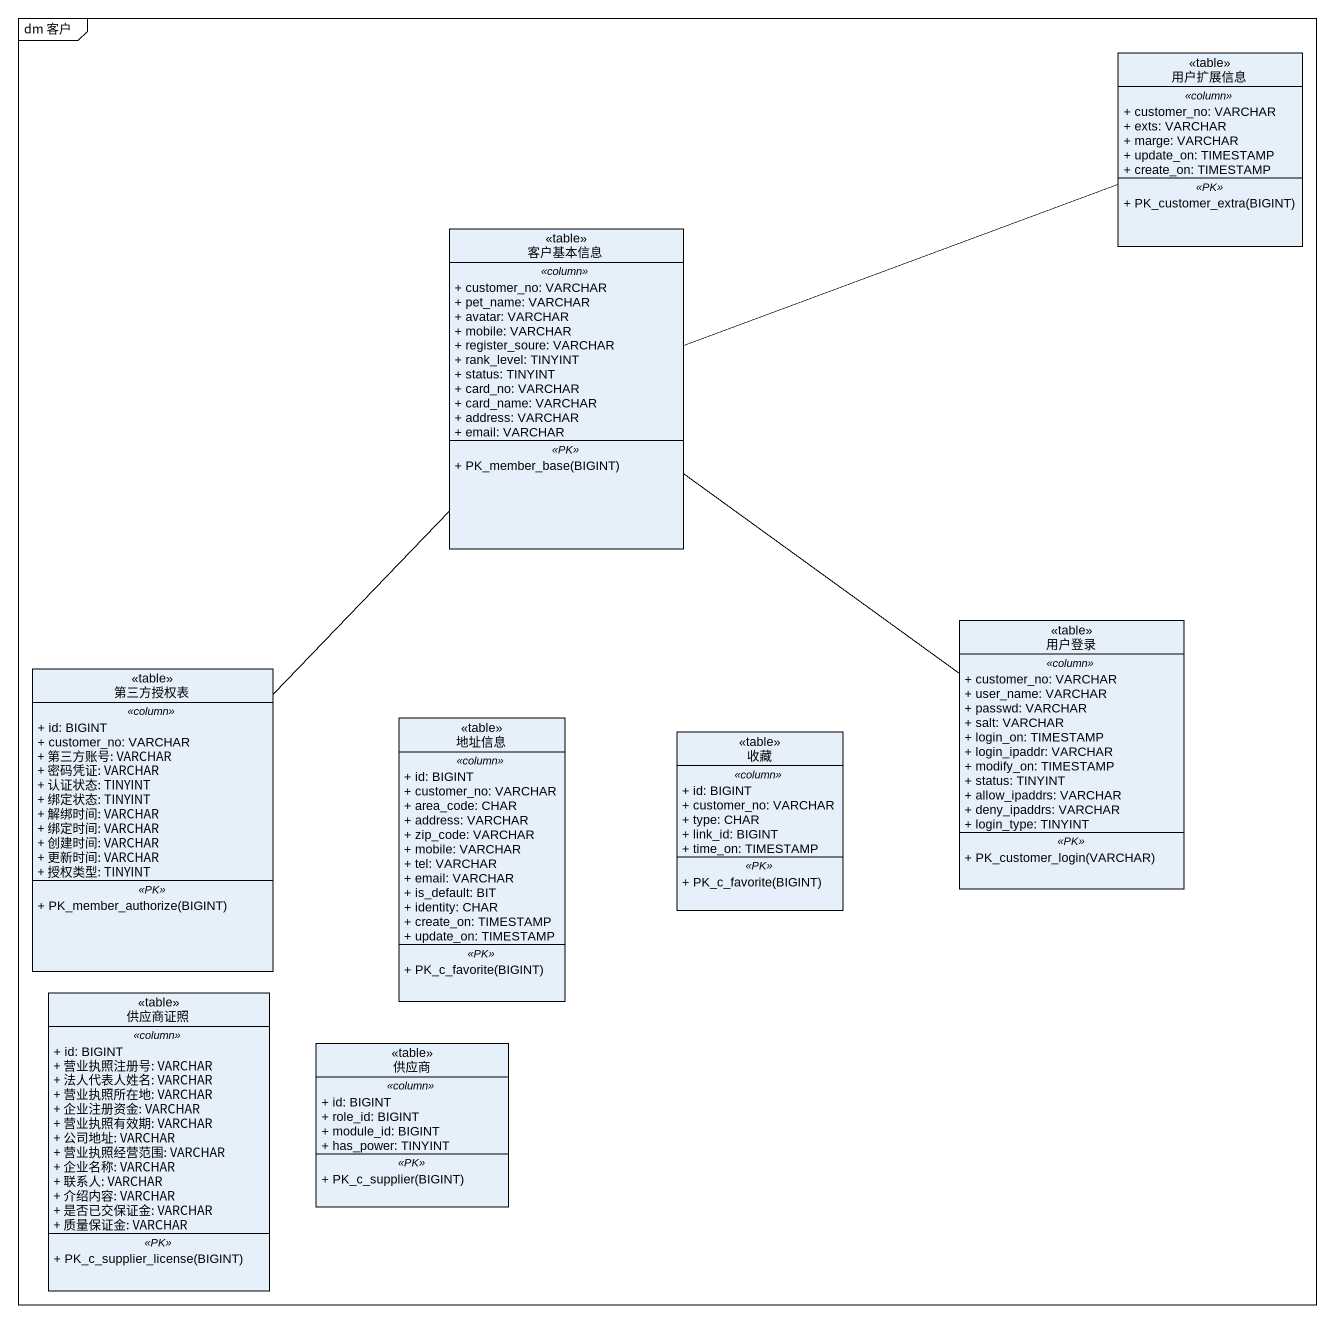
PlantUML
@startuml
mainframe dm 客户
hide circle
hide empty members
skinparam classAttributeIconSize 0
class 用户扩展信息 <<table>> {
  .. <<column>> ..
  + customer_no: VARCHAR
  + exts: VARCHAR
  + marge: VARCHAR
  + update_on: TIMESTAMP
  + create_on: TIMESTAMP
  .. <<PK>> ..
  + PK_customer_extra(BIGINT)
}
class 客户基本信息 <<table>> {
  .. <<column>> ..
  + customer_no: VARCHAR
  + pet_name: VARCHAR
  + avatar: VARCHAR
  + mobile: VARCHAR
  + register_soure: VARCHAR
  + rank_level: TINYINT
  + status: TINYINT
  + card_no: VARCHAR
  + card_name: VARCHAR
  + address: VARCHAR
  + email: VARCHAR
  .. <<PK>> ..
  + PK_member_base(BIGINT)
}
class 用户登录 <<table>> {
  .. <<column>> ..
  + customer_no: VARCHAR
  + user_name: VARCHAR
  + passwd: VARCHAR
  + salt: VARCHAR
  + login_on: TIMESTAMP
  + login_ipaddr: VARCHAR
  + modify_on: TIMESTAMP
  + status: TINYINT
  + allow_ipaddrs: VARCHAR
  + deny_ipaddrs: VARCHAR
  + login_type: TINYINT
  .. <<PK>> ..
  + PK_customer_login(VARCHAR)
}
class 第三方授权表 <<table>> {
  .. <<column>> ..
  + id: BIGINT
  + customer_no: VARCHAR
  + 第三方账号: VARCHAR
  + 密码凭证: VARCHAR
  + 认证状态: TINYINT
  + 绑定状态: TINYINT
  + 解绑时间: VARCHAR
  + 绑定时间: VARCHAR
  + 创建时间: VARCHAR
  + 更新时间: VARCHAR
  + 授权类型: TINYINT
  .. <<PK>> ..
  + PK_member_authorize(BIGINT)
}
class 地址信息 <<table>> {
  .. <<column>> ..
  + id: BIGINT
  + customer_no: VARCHAR
  + area_code: CHAR
  + address: VARCHAR
  + zip_code: VARCHAR
  + mobile: VARCHAR
  + tel: VARCHAR
  + email: VARCHAR
  + is_default: BIT
  + identity: CHAR
  + create_on: TIMESTAMP
  + update_on: TIMESTAMP
  .. <<PK>> ..
  + PK_c_favorite(BIGINT)
}
class 收藏 <<table>> {
  .. <<column>> ..
  + id: BIGINT
  + customer_no: VARCHAR
  + type: CHAR
  + link_id: BIGINT
  + time_on: TIMESTAMP
  .. <<PK>> ..
  + PK_c_favorite(BIGINT)
}
class 供应商证照 <<table>> {
  .. <<column>> ..
  + id: BIGINT
  + 营业执照注册号: VARCHAR
  + 法人代表人姓名: VARCHAR
  + 营业执照所在地: VARCHAR
  + 企业注册资金: VARCHAR
  + 营业执照有效期: VARCHAR
  + 公司地址: VARCHAR
  + 营业执照经营范围: VARCHAR
  + 企业名称: VARCHAR
  + 联系人: VARCHAR
  + 介绍内容: VARCHAR
  + 是否已交保证金: VARCHAR
  + 质量保证金: VARCHAR
  .. <<PK>> ..
  + PK_c_supplier_license(BIGINT)
}
class 供应商 <<table>> {
  .. <<column>> ..
  + id: BIGINT
  + role_id: BIGINT
  + module_id: BIGINT
  + has_power: TINYINT
  .. <<PK>> ..
  + PK_c_supplier(BIGINT)
}
客户基本信息 -right- 用户扩展信息
客户基本信息 -- 用户登录
客户基本信息 -- 第三方授权表
@enduml
